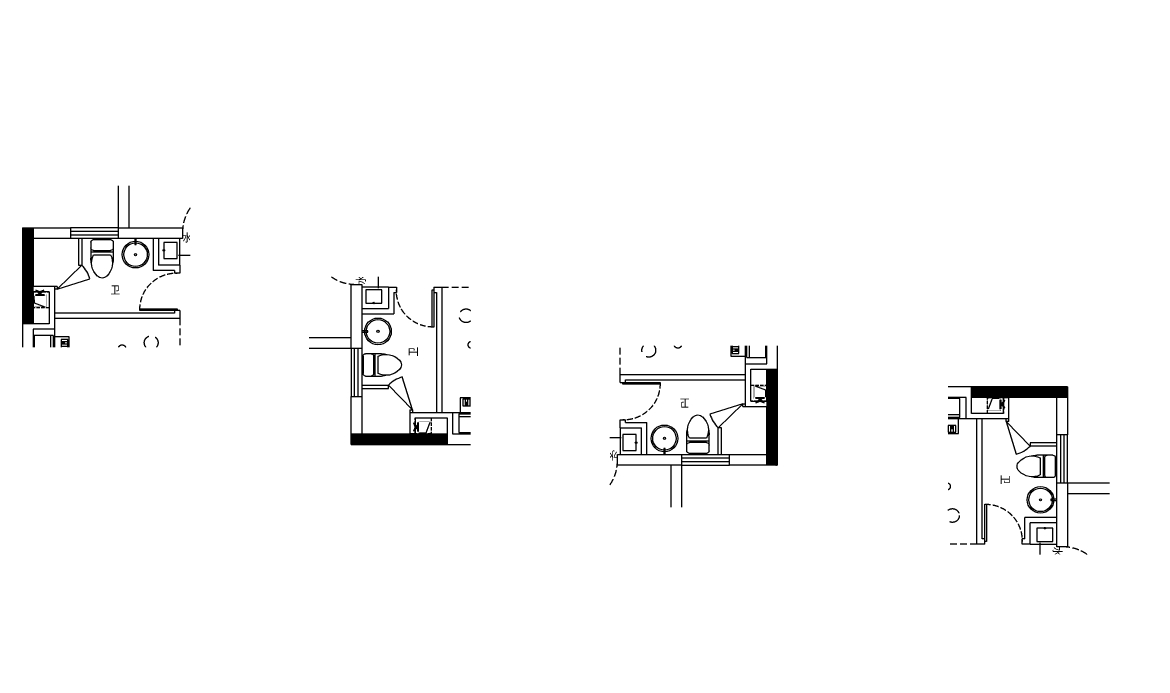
# Model space of a CAD drawing. Extents: x 468514 to 728049, y -74127 to 69080.
# Drawn here: x 638835 to 659920, y -28574 to -16428 of the extents above; entities that cross this region are included whole.
import ezdxf
from ezdxf.xclip import XClip

# ---------------------------------------------------------------- set-up
doc = ezdxf.new("R2010")
doc.units = 0
doc.header["$LTSCALE"] = 500
doc.header["$MEASUREMENT"] = 0
doc.header["$XCLIPFRAME"] = 0
for name, pattern in [('( Dashed )', [0.75, 0.5, -0.25]), ('DASH', [0.35, 0.25, -0.1]), ('HIDDEN', [0.375, 0.25, -0.125])]:
    doc.linetypes.add(name, pattern=pattern)
for name, color, linetype in [('Door 门', 107, 'Continuous'), ('E 立面标注尺寸', 9, 'Continuous'), ('P-Furniture 家具', 153, 'Continuous'), ('P-N wall 新建隔墙', 241, 'Continuous'), ('P-O wall 原始墙体', 245, 'Continuous'), ('P-Text  平面文字', 9, 'Continuous'), ('P-window 窗', 107, 'Continuous')]:
    doc.layers.add(name, color=color, linetype=linetype)
doc.styles.add('PDC DIM', font='PMingLiU-ExtB.ttf', dxfattribs={"width": 0.85})

# ---------------------------------------------------------------- blocks, each defined once
blk = doc.blocks.new('A$C7BB304D7')
blk.add_hatch(color=256).paths.add_polyline_path([(127, 77), (204, 0), (126, 32), (49, 0)])
at = {"linetype": 'DASH', "ltscale": 0.5}
for p, q in [((2, 330), (2, 30)), ((302, 330), (2, 330)), ((302, 30), (302, 330)), ((2, 30), (302, 30))]:
    blk.add_line(p, q, dxfattribs=at)
for p, q in [((42, 95), (212, 95)), ((42, 80), (212, 80))]:
    blk.add_line(p, q)
at = {"const_width": 3}
blk.add_lwpolyline([(2, 80), (2, 330), (252, 330), (252, 80), (212, 80), (212, 95), (217, 95, 0.414214), (237, 115), (237, 295, 0.414214), (217, 315), (37, 315, 0.414214), (17, 295), (17, 115, 0.414214), (37, 95), (42, 95), (42, 80)], format="xyb", close=True, dxfattribs=at)
blk.add_lwpolyline([(17, 115), (19, 239), (217, 315)])
blk.add_lwpolyline([(204, 3), (126, 34), (49, 3), (127, 80)], close=True)
blk = doc.blocks.new('$WINLIB2D$00000001')
at = {"color": 0}
for points in [[(-0.5, 0.5), (-0.5, -0.5)], [(-0.5, 0.5), (0.5, 0.5)], [(0.5, -0.5), (0.5, 0.5)], [(0.5, 0.167), (-0.5, 0.167)], [(0.5, -0.167), (-0.5, -0.167)], [(-0.5, -0.5), (0.5, -0.5)]]:
    blk.add_lwpolyline(points, dxfattribs=at)
blk = doc.blocks.new('A$C69603A30')
for p, q in [((1560, 1082), (0, 1082)), ((0, 730), (0, 1082)), ((1560, 730), (1560, 1082)), ((1560, 730), (0, 730)), ((25, 730), (25, 428)), ((1535, 428), (1535, 730)), ((25, 428), (1535, 428)), ((327, 352), (1233, 352)), ((327, 0), (327, 352)), ((1233, 352), (1233, 0)), ((1233, 0), (327, 0))]:
    blk.add_line(p, q)
at = {"color": 8}
for p, q in [((1560, 780), (0, 780)), ((327, 679), (1233, 679)), ((327, 629), (327, 679)), ((1233, 679), (1233, 629)), ((1485, 579), (75, 579)), ((75, 453), (75, 579)), ((75, 453), (1485, 453)), ((120, 453), (120, 579)), ((164, 453), (164, 579)), ((208, 453), (208, 579)), ((252, 453), (252, 579)), ((296, 453), (296, 579)), ((1233, 629), (327, 629)), ((340, 453), (340, 579)), ((384, 453), (384, 579)), ((428, 453), (428, 579)), ((472, 453), (472, 579)), ((516, 453), (516, 579)), ((560, 453), (560, 579)), ((604, 453), (604, 579)), ((648, 453), (648, 579)), ((692, 453), (692, 579)), ((736, 453), (736, 579)), ((780, 453), (780, 579)), ((824, 453), (824, 579)), ((868, 453), (868, 579)), ((912, 453), (912, 579)), ((956, 453), (956, 579)), ((1000, 453), (1000, 579)), ((1044, 453), (1044, 579)), ((1088, 453), (1088, 579)), ((1132, 453), (1132, 579)), ((1176, 453), (1176, 579)), ((1220, 453), (1220, 579)), ((1265, 453), (1265, 579)), ((1309, 453), (1309, 579)), ((1353, 453), (1353, 579)), ((1397, 453), (1397, 579)), ((1441, 453), (1441, 579)), ((1485, 453), (1485, 579))]:
    blk.add_line(p, q, dxfattribs=at)
at = {"color": 8, "const_width": 37.7}
for points in [[(145, 579), (145, 503)], [(226, 579), (226, 503)], [(277, 579), (277, 503)], [(359, 579), (359, 503)], [(447, 579), (447, 503)], [(497, 579), (497, 503)], [(579, 579), (579, 503)], [(673, 579), (673, 503)], [(717, 579), (717, 503)], [(761, 579), (761, 503)], [(843, 579), (843, 503)], [(931, 579), (931, 503)], [(981, 579), (981, 503)], [(1069, 579), (1069, 503)], [(1151, 579), (1151, 503)], [(1202, 579), (1202, 503)], [(1246, 579), (1246, 503)], [(1334, 579), (1334, 503)], [(1422, 579), (1422, 503)]]:
    blk.add_lwpolyline(points, dxfattribs=at)
blk = doc.blocks.new('fffg')
blk.add_lwpolyline([(143, 670), (109, 670), (109, -130), (143, -130)], close=True)
at = {"color": 8, "linetype": 'DASH'}
blk.add_arc((123, -110), 780, 88.5421, 181.4579, dxfattribs=at)
blk = doc.blocks.new('asdfsdafa3')
for p, q in [((201554, -49577), (201554, -49256)), ((201603, -49207), (201707, -49207)), ((201707, -49207), (201901, -49207)), ((201757, -49256), (201757, -49577)), ((201782, -49207), (201782, -49627)), ((201839, -49256), (201839, -49577)), ((201603, -49627), (201707, -49627)), ((201707, -49627), (201901, -49627))]:
    blk.add_line(p, q)
for centre, radius, start, end in [((201603, -49256), 49.5, 90, 180), ((201707, -49256), 49.5, 0, 90), ((201988, -49558), 337, 42.8306, 116.2777), ((201885, -49706), 500, 75.8795, 88.2029), ((202157, -49416), 116, 359.4502, 47.9126), ((201988, -49275), 337, 243.7223, 317.1694), ((202157, -49418), 116, 312.0874, 0.5498), ((201603, -49577), 49.5, 180, 270), ((201707, -49577), 49.5, 270, 0), ((201885, -49127), 500, 271.7971, 284.1205)]:
    blk.add_arc(centre, radius, start, end)
blk = doc.blocks.new('A$C28EB6B4E')
at = {"layer": 'P-O wall 原始墙体'}
h = blk.add_hatch(dxfattribs=at)
h.set_pattern_fill('ANSI31', color=256, scale=100, style=0)
h.set_pattern_definition([(45, (-208763.564, 55386.938), (-8.8388348, 8.8388348), [])])
h.paths.add_polyline_path([(2152.1, 9496.3), (2152.1, 8796.3), (2352.1, 8796.3), (2352.1, 9396.3), (2352.1, 9496.3), (2352.1, 10596.3), (2152.1, 10596.3)])
at = {"layer": 'P-Furniture 家具'}
for p, q in [((3202.1, 10391.3), (3202.1, 9896.3)), ((3262.1, 10391.3), (3262.1, 9896.3)), ((5102.1, 9896.3), (5102.1, 10396.3)), ((2802.1, 9446.3), (3262.1, 9896.3)), ((3202.1, 9896.3), (3262.1, 9896.3)), ((2802.1, 9496.3), (2752.1, 9496.3)), ((2802.1, 9446.3), (3416.9, 9636.2)), ((2802.1, 9496.3), (2802.1, 9446.3)), ((2802.1, 9446.3), (2752.1, 9446.3)), ((2752.1, 8696.3), (2752.1, 6896.3))]:
    blk.add_line(p, q, dxfattribs=at)
at = {"layer": 'P-Furniture 家具', "color": 250, "linetype": 'HIDDEN'}
blk.add_line((5102.1, 8896.3), (5102.1, 6896.3), dxfattribs=at)
at = {"layer": 'P-Furniture 家具', "linetype": 'ByBlock'}
blk.add_lwpolyline([(4283.4, 10283.3), (4283.4, 10396.3), (4257.4, 10396.3), (4257.4, 10283.3)], close=True, dxfattribs=at)
at = {"layer": 'P-Furniture 家具'}
blk.add_lwpolyline([(5051.5, 10021.3), (5051.5, 10321.3), (4801.5, 10321.3), (4801.5, 10021.3)], close=True, dxfattribs=at)
for centre, radius in [((4270.4, 10091.5), 250), ((4270.4, 10091.5), 220), ((4801.5, 10171.3), 15)]:
    blk.add_circle(centre, radius, dxfattribs=at)
at = {"layer": 'P-Furniture 家具', "linetype": 'ByBlock'}
blk.add_circle((4270.4, 10091.5), 20, dxfattribs=at)
at = {"layer": 'P-Furniture 家具', "color": 8, "linetype": '( Dashed )'}
for centre, radius in [((4563.7, 8440.4), 128.8), ((4018.9, 8331.5), 69.3)]:
    blk.add_circle(centre, radius, dxfattribs=at)
at = {"layer": 'P-Furniture 家具'}
blk.add_arc((2802.1, 9446.3), 643.5, 17.16603, 44.3704, dxfattribs=at)
at = {"layer": 'P-N wall 新建隔墙'}
for p, q in [((4602.1, 10396.3), (4602.1, 9796.3)), ((4702.1, 10396.3), (4702.1, 9896.3)), ((5002.1, 9796.3), (4602.1, 9796.3)), ((5102.1, 9896.3), (4702.1, 9896.3)), ((5002.1, 9796.3), (5002.1, 9746.3)), ((5102.1, 9746.3), (5002.1, 9746.3)), ((5102.1, 9896.3), (5102.1, 9746.3)), ((5002.1, 8996.3), (2752.1, 8996.3)), ((5102.1, 8896.3), (2752.1, 8896.3)), ((5002.1, 9046.3), (5002.1, 8996.3)), ((5102.1, 9046.3), (5002.1, 9046.3)), ((5102.1, 9046.3), (5102.1, 8896.3))]:
    blk.add_line(p, q, dxfattribs=at)
at = {"layer": 'P-N wall 新建隔墙', "color": 107}
for points in [[(3952.1, 10596.3), (3952.1, 12096.3), (6052.1, 12096.3)], [(4152.1, 10596.3), (4152.1, 11896.3), (6052.1, 11896.3)]]:
    blk.add_lwpolyline(points, dxfattribs=at)
at = {"layer": 'P-O wall 原始墙体'}
for p, q in [((2152.1, 10596.3), (2152.1, 9496.3)), ((2152.1, 10596.3), (3052.1, 10596.3)), ((2352.1, 10596.3), (2352.1, 9496.3)), ((3052.1, 10596.3), (3052.1, 10396.3)), ((3952.1, 10396.3), (3952.1, 10596.3)), ((3952.1, 10596.3), (4952.1, 10596.3)), ((4952.1, 10596.3), (5152.1, 10596.3)), ((5152.1, 10596.3), (5152.1, 10396.3)), ((3052.1, 10396.3), (2352.1, 10396.3)), ((5152.1, 10396.3), (3952.1, 10396.3)), ((2152.1, 9496.3), (2152.1, 8796.3)), ((2752.1, 9496.3), (2352.1, 9496.3)), ((2352.1, 9396.3), (2352.1, 9496.3)), ((2752.1, 9496.3), (2752.1, 8696.3)), ((2652.1, 9396.3), (2352.1, 9396.3)), ((2352.1, 9396.3), (2352.1, 8796.3)), ((2652.1, 9396.3), (2652.1, 8796.3)), ((2152.1, 8796.3), (2152.1, 2296.3)), ((2352.1, 8796.3), (2152.1, 8796.3)), ((2652.1, 8796.3), (2352.1, 8796.3)), ((2352.1, 8696.3), (2352.1, 2396.3)), ((2752.1, 8696.3), (2352.1, 8696.3))]:
    blk.add_line(p, q, dxfattribs=at)
at = {"layer": 'P-Text  平面文字'}
blk.add_line((5078.6, 10081.2), (5568.7, 10081.2), dxfattribs=at)
at = {"layer": 'Door 门'}
blk.add_blockref('fffg', (5809, 10626.4), dxfattribs=at)
at = {"layer": 'Door 门', "xscale": -0.875, "yscale": 0.875, "zscale": 0.875, "rotation": 90}
blk.add_blockref('fffg', (4938.3, 9171.5), dxfattribs=at)
at = {"layer": 'P-Furniture 家具', "linetype": 'ByBlock', "xscale": -1, "rotation": 90}
blk.add_blockref('asdfsdafa3', (-45773.9, 211925.4), dxfattribs=at)
at = {"layer": 'P-Furniture 家具', "rotation": 90}
blk.add_blockref('A$C69603A30', (3454.6, 7016.2), dxfattribs=at)
at = {"layer": 'P-O wall 原始墙体', "extrusion": (0, 0, -1), "zscale": -1, "rotation": 180}
blk.add_blockref('A$C7BB304D7', (-2350.6, 9426.5), dxfattribs=at)
at = {"layer": 'P-window 窗', "xscale": 900, "yscale": 200, "zscale": 900, "rotation": 180}
blk.add_blockref('$WINLIB2D$00000001', (3502.1, 10496.3), dxfattribs=at)
at = {"layer": 'P-Text  平面文字', "char_height": 150, "attachment_point": 1, "style": 'PDC DIM'}
for s, insert in [('水吧台', (5149, 10482.7)), ('卫', (3800.4, 9503.2))]:
    blk.add_mtext_dynamic_manual_height_columns(s, width=893.426, gutter_width=1750, heights=[0], dxfattribs=dict(at, insert=insert))

msp = doc.modelspace()

# ---------------------------------------------------------------- block references
at = {"layer": 'E 立面标注尺寸'}
ref = msp.add_blockref('A$C28EB6B4E', (636682.9, -30870.3), dxfattribs=at)
XClip(ref).set_block_clipping_path([(1662.6240428097, 8357.7954410309), (5291.6240428097, 11382.2954410309)])
ref = msp.add_blockref('A$C28EB6B4E', (655589.1, -26488.4), dxfattribs=dict(at, rotation=90))
XClip(ref).set_block_clipping_path([(1662.6240428097, 8357.7954410309), (5291.6240428097, 11382.2954410309)])
ref = msp.add_blockref('A$C28EB6B4E', (655136.9, -14131.9), dxfattribs=dict(at, rotation=180))
XClip(ref).set_block_clipping_path([(1662.6240428097, 8357.7954410309), (5291.6240428097, 11382.2954410309)])
ref = msp.add_blockref('A$C28EB6B4E', (647823.9, -21105.1), dxfattribs=dict(at, rotation=270))
XClip(ref).set_block_clipping_path([(1662.6240428097, 8357.7954410309), (5291.6240428097, 11382.2954410309)])

doc.saveas('drawing.dxf')
